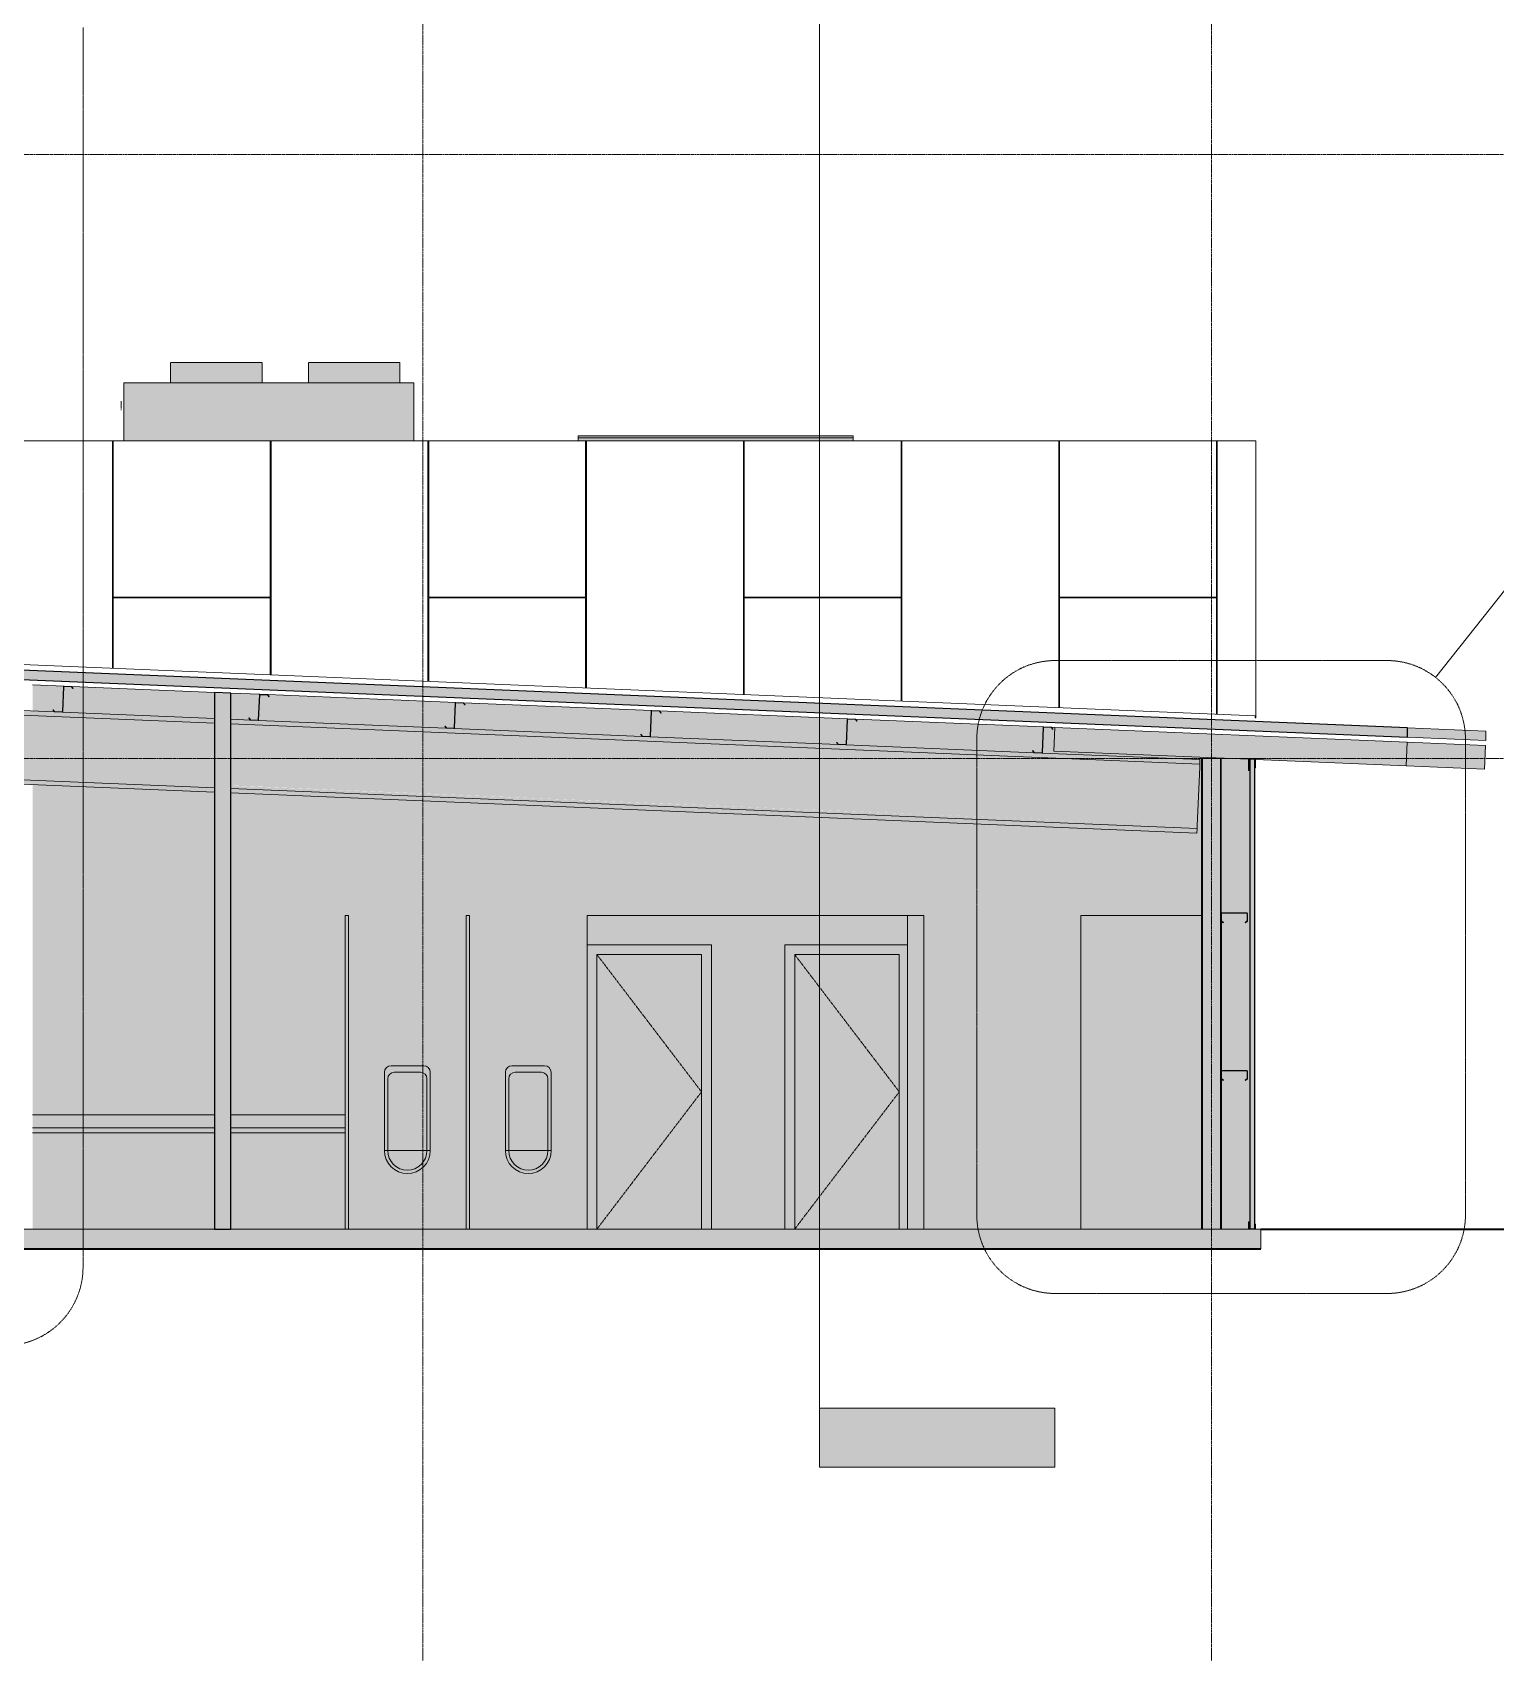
# Model space of a CAD drawing. Header units: inches. Extents: x -54868 to -186, y -265 to 853.
# Drawn here: x -15647.1 to -15199.6, y -132 to 366.2 of the extents above; entities that cross this region are included whole.
import ezdxf

# ---------------------------------------------------------------- set-up
doc = ezdxf.new("R2010")
doc.units = ezdxf.units.IN
doc.header["$MEASUREMENT"] = 0
for name, pattern in [('Dash 1_16_', [0.125, 0.0625, -0.0625]), ('Dash Dot 3_16_', [0.3125, 0.1875, -0.0625, 0, -0.0625]), ('Grid Line 1_2_', [0.875, 0.5, -0.125, 0.125, -0.125]), ('Hidden 1_8_', [0.1875, 0.125, -0.0625])]:
    doc.linetypes.add(name, pattern=pattern)
for name, color, linetype, lineweight in [('A-ANNO-SYMB', 150, 'Continuous', 9), ('A-DOOR', 31, 'Continuous', 9), ('A-DOOR-FRAM', 31, 'Continuous', 9), ('A-FLOR-LEVL', 51, 'Continuous', 9), ('A-GLAZ-CWMG', 51, 'Continuous', 9), ('A-ROOF', 132, 'Continuous', 9), ('A-WALL', 113, 'Continuous', 9), ('A-WALL-PATT', 111, 'Continuous', 9), ('C-BLDG-PADS', 91, 'Continuous', 9), ('C-TOPO', 7, 'Continuous', 9), ('G-ANNO-SYMB', 111, 'Continuous', 9), ('G-IMPT', 8, 'Continuous', 9), ('I-WALL', 2, 'Continuous', 9), ('L-SITE-WALL', 31, 'Continuous', 9), ('M-EQPM', 50, 'Continuous', 9), ('P-SANR-FIXT', 6, 'Continuous', 9), ('Q-CASE', 31, 'Continuous', 9), ('S-BEAM', 12, 'Continuous', 9), ('S-COLS', 52, 'Continuous', 9), ('S-GRID', 1, 'Continuous', 9)]:
    doc.layers.add(name, color=color, linetype=linetype, lineweight=lineweight)
pattern_1 = [(0, (22784.43, 0.25), (-193, 193), [48, -145]), (90, (22784.43, 0.25), (-193, 1e-14), [96.25, -96.75]), (180, (22832.43, 96.5), (-193, 193), [48, -145]), (90, (22832.43, 0.25), (-193, 1e-14), [96.25, -96.75]), (180, (22832.43, 96.75), (-193, 193), [48, -145]), (90, (22832.43, 96.75), (-193, 1e-14), [96.25, -96.75]), (0, (22784.43, 193), (-193, 193), [48, -145]), (90, (22784.43, 96.75), (-193, 1e-14), [96.25, -96.75]), (0, (22832.68, 48.25), (-193, 193), [48, -145]), (90, (22832.68, 0), (-193, 1e-14), [48.25, -144.75]), (90, (22880.68, 0), (-193, 1e-14), [48.25, -144.75]), (0, (22832.68, 144.75), (-193, 193), [48, -145]), (90, (22832.68, 48.5), (-193, 1e-14), [96.25, -96.75]), (180, (22880.68, 48.5), (-193, 193), [48, -145]), (90, (22880.68, 48.5), (-193, 1e-14), [96.25, -96.75]), (90, (22832.68, 145), (-193, 1e-14), [48, -145]), (180, (22880.68, 145), (-193, 193), [48, -145]), (90, (22880.68, 145), (-193, 1e-14), [48, -145]), (0, (22880.93, 0.25), (-193, 193), [48, -145]), (90, (22880.93, 0.25), (-193, 1e-14), [96.25, -96.75]), (180, (22928.93, 96.5), (-193, 193), [48, -145]), (90, (22928.93, 0.25), (-193, 1e-14), [96.25, -96.75]), (180, (22928.93, 96.75), (-193, 193), [48, -145]), (90, (22928.93, 96.75), (-193, 1e-14), [96.25, -96.75]), (180, (22928.93, 193), (-193, 193), [48, -145]), (90, (22880.93, 96.75), (-193, 1e-14), [96.25, -96.75]), (0, (22929.18, 48.25), (-193, 193), [48, -145]), (90, (22929.18, 0), (-193, 1e-14), [48.25, -144.75]), (90, (22977.18, 0), (-193, 1e-14), [48.25, -144.75]), (0, (22929.18, 144.75), (-193, 193), [48, -145]), (90, (22929.18, 48.5), (-193, 1e-14), [96.25, -96.75]), (180, (22977.18, 48.5), (-193, 193), [48, -145]), (90, (22977.18, 48.5), (-193, 1e-14), [96.25, -96.75]), (90, (22929.18, 145), (-193, 1e-14), [48, -145]), (180, (22977.18, 145), (-193, 193), [48, -145]), (90, (22977.18, 145), (-193, 1e-14), [48, -145])]

# ---------------------------------------------------------------- blocks, each defined once
blk = doc.blocks.new('HSS-Hollow Structural Section-Column - HSS6X6X1_4-556719-Section 1')
at = {"layer": 'S-COLS'}
for points in [[(22781.54, 0), (22781.77, 0), (22781.77, 144), (22781.3, 144), (22781.37, 0)], [(22786.84, 0), (22786.84, 144), (22781.77, 144), (22781.77, 0)], [(22787.07, 0), (22787.3, 0), (22787.24, 144), (22786.84, 144), (22786.84, 0)]]:
    blk.add_hatch(color=256, dxfattribs=at).paths.add_polyline_path(points, flags=0)
for p, q in [((22781.3, 144), (22781.3, 0)), ((22781.77, 144), (22781.3, 144)), ((22786.84, 144), (22781.77, 144)), ((22787.3, 144), (22786.84, 144)), ((22787.3, 96.62), (22787.3, 144)), ((22787.3, 48.37), (22787.3, 94.25)), ((22787.3, 0), (22787.3, 46))]:
    blk.add_line(p, q, dxfattribs=at)
at = {"layer": 'S-COLS', "linetype": 'Hidden 1_8_'}
for p, q in [((22781.54, 144), (22781.54, 0)), ((22787.07, 0), (22787.07, 144))]:
    blk.add_line(p, q, dxfattribs=at)
blk = doc.blocks.new('W-Wide Flange - W21X166-782557-Section 1')
at = {"layer": 'S-BEAM'}
h = blk.add_hatch(color=256, dxfattribs=at)
h.paths.add_polyline_path([(22780.75, 142.3), (22780.8, 143.66), (22484.3, 156.01), (22484.3, 154.65), (22762.91, 143.04)], flags=0)
h.paths.add_polyline_path([(22479.3, 154.86), (22479.3, 156.22), (22368.68, 160.83), (22368.68, 159.47), (22453.04, 155.95)], flags=0)
h = blk.add_hatch(color=256, dxfattribs=at)
h.paths.add_polyline_path([(22780.71, 141.41), (22780.75, 142.3), (22484.3, 154.6), (22484.3, 153.76), (22775.19, 141.64)], flags=0)
h.paths.add_polyline_path([(22479.3, 153.97), (22479.3, 154.86), (22368.68, 159.44), (22368.68, 158.58), (22453.04, 155.06)], flags=0)
h = blk.add_hatch(color=256, dxfattribs=at)
h.paths.add_polyline_path([(22779.96, 123.43), (22780.71, 141.41), (22484.3, 153.76), (22484.3, 135.75), (22779.95, 123.43)], flags=0)
h.paths.add_polyline_path([(22479.3, 135.95), (22479.3, 153.97), (22368.68, 158.58), (22368.68, 140.56), (22453.04, 137.05)], flags=0)
h = blk.add_hatch(color=256, dxfattribs=at)
h.paths.add_polyline_path([(22779.92, 122.54), (22779.92, 123.43), (22484.3, 135.68), (22484.3, 134.85), (22762.91, 123.25)], flags=0)
h.paths.add_polyline_path([(22479.3, 135.06), (22479.3, 135.95), (22368.68, 140.56), (22368.68, 139.67), (22453.04, 136.16)], flags=0)
h = blk.add_hatch(color=256, dxfattribs=at)
h.paths.add_polyline_path([(22779.87, 121.18), (22779.92, 122.54), (22484.3, 134.85), (22484.3, 133.49), (22762.91, 121.88)], flags=0)
h.paths.add_polyline_path([(22479.3, 133.7), (22479.3, 135.06), (22368.68, 139.67), (22368.68, 138.31), (22453.04, 134.8)], flags=0)
for p, q in [((22370.35, 160.76), (22368.68, 160.83)), ((22479.3, 154.86), (22368.68, 159.47)), ((22430.3, 158.26), (22372.71, 160.66)), ((22479.3, 156.22), (22432.66, 158.16)), ((22490.24, 155.77), (22484.3, 156.01)), ((22780.75, 142.3), (22484.3, 154.65)), ((22550.19, 153.27), (22492.61, 155.67)), ((22610.14, 150.77), (22552.56, 153.17)), ((22670.09, 148.27), (22612.51, 150.67)), ((22730.04, 145.77), (22672.45, 148.17)), ((22780.8, 143.66), (22732.4, 145.68)), ((22368.68, 139.67), (22479.3, 135.06)), ((22780.71, 141.41), (22779.96, 123.43)), ((22780.75, 142.3), (22780.71, 141.41)), ((22780.8, 143.66), (22780.75, 142.3)), ((22479.3, 133.7), (22368.68, 138.31)), ((22484.3, 134.85), (22779.92, 122.54)), ((22779.87, 121.18), (22484.3, 133.49)), ((22779.92, 122.54), (22779.87, 121.18)), ((22779.96, 123.43), (22779.92, 122.54))]:
    blk.add_line(p, q, dxfattribs=at)
blk = doc.blocks.new('Single-Flush - 32_ x 84_-489638-Section 1')
at = {"layer": 'A-DOOR'}
blk.add_hatch(color=256, dxfattribs=at).paths.add_polyline_path([(22628.3, 0), (22628.3, 84), (22596.3, 84), (22596.3, 0), (22607.97, 0)], flags=0)
at = {"layer": 'A-DOOR-FRAM'}
blk.add_hatch(color=256, dxfattribs=at).paths.add_polyline_path([(22596.3, 0), (22596.3, 84), (22628.3, 84), (22628.3, 0), (22631.3, 0), (22631.3, 87), (22593.3, 87), (22593.3, 0)], flags=0)
at = {"layer": 'A-DOOR', "linetype": 'Dash 1_16_'}
for p in [(22596.3, 84), (22596.3, 0)]:
    blk.add_line(p, (22628.3, 42), dxfattribs=at)
at = {"layer": 'A-DOOR-FRAM'}
for p, q in [((22593.3, 87), (22593.3, 0)), ((22631.3, 87), (22593.3, 87)), ((22631.3, 0), (22631.3, 87)), ((22596.3, 0), (22596.3, 84)), ((22596.3, 84), (22628.3, 84)), ((22628.3, 84), (22628.3, 0))]:
    blk.add_line(p, q, dxfattribs=at)
blk = doc.blocks.new('Single-Flush - 32_ x 84_-V92-Section 1')
at = {"layer": 'A-DOOR'}
blk.add_hatch(color=256, dxfattribs=at).paths.add_polyline_path([(22688.8, 0), (22688.8, 84), (22656.8, 84), (22656.8, 0)], flags=0)
at = {"layer": 'A-DOOR-FRAM'}
blk.add_hatch(color=256, dxfattribs=at).paths.add_polyline_path([(22653.8, 0), (22656.8, 0), (22656.8, 84), (22688.8, 84), (22688.8, 0), (22691.3, 0), (22691.3, 87), (22653.8, 87)], flags=0)
at = {"layer": 'A-DOOR', "linetype": 'Dash 1_16_'}
for p in [(22656.8, 84), (22656.8, 0)]:
    blk.add_line(p, (22688.8, 42), dxfattribs=at)
at = {"layer": 'A-DOOR-FRAM'}
for p, q in [((22653.8, 87), (22653.8, 0)), ((22691.3, 87), (22653.8, 87)), ((22656.8, 0), (22656.8, 84)), ((22656.8, 84), (22688.8, 84)), ((22688.8, 84), (22688.8, 0))]:
    blk.add_line(p, q, dxfattribs=at)
blk = doc.blocks.new('Vanity Counter Top w 2 Round Sink Holes - 72_-781962-Section 1')
at = {"layer": 'Q-CASE'}
h = blk.add_hatch(color=256, dxfattribs=at)
h.paths.add_polyline_path([(22519.3, 31), (22519.3, 35), (22484.3, 35), (22484.3, 31), (22491.77, 31)], flags=0)
h.paths.add_polyline_path([(22423.63, 31), (22479.3, 31), (22479.3, 35), (22423.63, 35)], flags=0)
h = blk.add_hatch(color=256, dxfattribs=at)
h.paths.add_polyline_path([(22519.3, 29.5), (22519.3, 31), (22484.3, 31), (22484.3, 29.5), (22491.77, 29.5)], flags=0)
h.paths.add_polyline_path([(22423.63, 29.5), (22479.3, 29.5), (22479.3, 31), (22423.63, 31)], flags=0)
for p, q in [((22423.63, 35), (22479.3, 35)), ((22484.3, 35), (22519.3, 35)), ((22423.63, 31), (22479.3, 31)), ((22484.3, 31), (22519.3, 31)), ((22519.3, 31), (22519.3, 29.5)), ((22479.3, 29.5), (22423.63, 29.5)), ((22519.3, 29.5), (22484.3, 29.5))]:
    blk.add_line(p, q, dxfattribs=at)
blk = doc.blocks.new('Urinal-Wall-3D - Urinal-Wall-3D-492330-Section 1')
at = {"layer": 'P-SANR-FIXT'}
for points in [[(22531.3, 24), (22532.3, 24), (22532.3, 46), (22532.46, 46.77), (22532.89, 47.41), (22533.54, 47.85), (22534.3, 48), (22542.3, 48), (22543.07, 47.85), (22543.72, 47.41), (22544.15, 46.77), (22544.3, 46), (22544.3, 24), (22545.3, 24), (22545.3, 48), (22545.15, 48.77), (22544.72, 49.41), (22544.07, 49.85), (22543.3, 50), (22533.3, 50), (22532.54, 49.85), (22531.89, 49.41), (22531.46, 48.77), (22531.3, 48), (22531.3, 29.56)], [(22538.3, 24), (22544.3, 24), (22544.3, 46), (22544.15, 46.77), (22543.72, 47.41), (22543.07, 47.85), (22542.3, 48), (22534.3, 48), (22533.5, 47.82), (22532.89, 47.41), (22532.46, 46.77), (22532.3, 46), (22532.3, 24), (22538.02, 24)], [(22538.3, 17), (22540.19, 17.27), (22541.8, 17.94), (22543.35, 19.18), (22544.47, 20.76), (22545.08, 22.31), (22545.3, 24), (22544.3, 24), (22544.06, 22.31), (22543.35, 20.76), (22542.02, 19.33), (22540.8, 18.54), (22539.16, 18.06), (22537.45, 18.06), (22535.74, 18.59), (22534.37, 19.47), (22533.24, 20.78), (22532.51, 22.56), (22532.3, 24), (22531.3, 24), (22531.54, 22.19), (22532.24, 20.5), (22533.35, 19.05), (22534.8, 17.94), (22536.49, 17.24), (22537.88, 17.06)], [(22537.45, 18.06), (22539.16, 18.06), (22540.87, 18.59), (22542.23, 19.47), (22543.35, 20.76), (22544.06, 22.31), (22544.3, 24), (22532.3, 24), (22532.55, 22.31), (22533.35, 20.64), (22534.37, 19.47), (22535.81, 18.54), (22536.49, 18.34)]]:
    blk.add_hatch(color=256, dxfattribs=at).paths.add_polyline_path(points, flags=0)
for p, q in [((22543.3, 50), (22533.3, 50)), ((22531.3, 48), (22531.3, 24)), ((22532.3, 24), (22532.3, 46)), ((22534.3, 48), (22542.3, 48)), ((22544.3, 46), (22544.3, 24)), ((22545.3, 24), (22545.3, 48)), ((22531.3, 24), (22532.3, 24)), ((22532.3, 24), (22538.3, 24)), ((22538.3, 24), (22544.3, 24)), ((22544.3, 24), (22545.3, 24))]:
    blk.add_line(p, q, dxfattribs=at)
for centre, radius, start, end in [((22533.3, 48), 2, 90, 180), ((22543.3, 48), 2, 360, 90), ((22534.3, 46), 2, 90, 180), ((22542.3, 46), 2, 360, 90), ((22538.3, 24), 7, 180, 0), ((22538.3, 24), 6, 180, 0)]:
    blk.add_arc(centre, radius, start, end, dxfattribs=at)
blk = doc.blocks.new('Girt_C - 8_D-757212-Section 1')
at = {"layer": 'S-BEAM'}
h = blk.add_hatch(dxfattribs=at)
h.set_pattern_fill('FP_18', color=256, style=0, pattern_type=2)
h.set_pattern_definition([(45, (22007.282, 102), (-19.007, 19.007), []), (45, (22007.282, 130.8), (-19.007, 19.007), [])])
h.paths.add_polyline_path([(22794.73, 45.52), (22795.3, 46), (22795.3, 48.37), (22795.19, 48.37), (22795.19, 46.05), (22794.66, 45.6)], flags=0)
h.paths.add_polyline_path([(22787.88, 45.52), (22787.95, 45.6), (22787.41, 46.05), (22787.41, 48.37), (22787.3, 48.37), (22787.3, 46)], flags=0)
h.paths.add_polyline_path([(22795.12, 48.45), (22795.12, 48.55), (22787.49, 48.55), (22787.49, 48.45)], flags=0)
at = {"layer": 'S-BEAM', "lineweight": 15}
for p, q in [((22787.3, 48.37), (22787.3, 46)), ((22787.3, 46), (22787.88, 45.52)), ((22787.41, 46.05), (22787.41, 48.37)), ((22787.95, 45.6), (22787.41, 46.05)), ((22795.12, 48.55), (22787.49, 48.55)), ((22787.49, 48.45), (22795.12, 48.45)), ((22787.88, 45.52), (22787.95, 45.6)), ((22795.19, 46.05), (22794.66, 45.6)), ((22794.66, 45.6), (22794.73, 45.52)), ((22794.73, 45.52), (22795.3, 46)), ((22795.19, 48.37), (22795.19, 46.05)), ((22795.3, 46), (22795.3, 48.37))]:
    blk.add_line(p, q, dxfattribs=at)
for centre, radius, start, end in [((22787.49, 48.37), 0.188, 90, 180), ((22787.49, 48.37), 0.0782, 90, 177.8773), ((22795.12, 48.37), 0.188, 0, 90), ((22795.12, 48.37), 0.0782, 3.0424, 90)]:
    blk.add_arc(centre, radius, start, end, dxfattribs=at)
blk = doc.blocks.new('Girt_C - 8_D-773999-Section 1')
at = {"layer": 'S-BEAM', "lineweight": 15}
for p, q in [((22787.3, 96.62), (22787.3, 94.25)), ((22787.41, 94.3), (22787.41, 96.62)), ((22795.12, 96.8), (22787.49, 96.8)), ((22787.49, 96.7), (22795.12, 96.7)), ((22795.19, 96.62), (22795.19, 94.3)), ((22795.3, 94.25), (22795.3, 96.62)), ((22787.3, 94.25), (22787.88, 93.77)), ((22787.95, 93.85), (22787.41, 94.3)), ((22787.88, 93.77), (22787.95, 93.85)), ((22795.19, 94.3), (22794.66, 93.85)), ((22794.66, 93.85), (22794.73, 93.77)), ((22794.73, 93.77), (22795.3, 94.25))]:
    blk.add_line(p, q, dxfattribs=at)
for centre, radius, start, end in [((22787.49, 96.62), 0.188, 90, 180), ((22787.49, 96.62), 0.0782, 90, 177.8773), ((22795.12, 96.62), 0.188, 0, 90), ((22795.12, 96.62), 0.0782, 3.0424, 90)]:
    blk.add_arc(centre, radius, start, end, dxfattribs=at)
blk = doc.blocks.new('Trane - 20-75 Ton Packaged Ind Rooftop DX Cooling Only and Extended Casing TAG_SXHLF20_ 0210035350 - PL_AS_HF001102-e2b63efd-16e1-40f1-8521-6466c1d8891c_dwg_Trane-SXHLF20-700801-Section 1')
at = {"layer": 'G-IMPT'}
for points in [[(22474.8, 259), (22479.86, 259), (22479.86, 265.2), (22465.93, 265.2), (22465.93, 259), (22472.49, 259)], [(22482.43, 259), (22493.8, 259), (22493.8, 265.2), (22479.86, 265.2), (22479.86, 259)], [(22509.51, 259), (22522.04, 259), (22522.04, 265.2), (22508.11, 265.2), (22508.11, 259), (22508.58, 259)], [(22535.5, 259), (22535.98, 259), (22535.98, 265.2), (22522.04, 265.2), (22522.04, 259), (22534.57, 259)], [(22540.23, 241.25), (22540.23, 259), (22451.59, 259), (22451.59, 241.25), (22491.77, 241.25)]]:
    blk.add_hatch(color=256, dxfattribs=at).paths.add_polyline_path(points, flags=0)
for p, q in [((22465.87, 265.2), (22465.87, 259)), ((22479.86, 265.2), (22465.93, 265.2)), ((22493.8, 265.2), (22479.86, 265.2)), ((22493.85, 259), (22493.85, 265.2)), ((22508.05, 265.2), (22508.05, 259)), ((22522.04, 265.2), (22508.11, 265.2)), ((22535.98, 265.2), (22522.04, 265.2)), ((22536.03, 259), (22536.03, 265.2)), ((22451.59, 259), (22540.23, 259)), ((22451.59, 241.25), (22451.59, 259)), ((22540.23, 259), (22540.23, 241.25))]:
    blk.add_line(p, q, dxfattribs=at)
blk = doc.blocks.new('Trane - 20-75 Ton Packaged Ind Rooftop DX Cooling Only and Extended Casing TAG_SXHLF20_ 0210035350 - PL_AS_HF001102-e2b63efd-16e1-40f1-8521-6466c1d8891c_dwg_TRANEBIMLOGO-700802-Section 1')
at = {"layer": 'G-IMPT'}
for p, q in [((22450.7, 253.39), (22450.7, 251.49)), ((22450.7, 253.04), (22450.7, 253.29)), ((22450.7, 252.07), (22450.7, 253.28)), ((22450.7, 253.28), (22450.7, 251.24)), ((22450.7, 253.28), (22450.7, 252.62)), ((22450.7, 252.62), (22450.7, 253.28)), ((22450.7, 251.24), (22450.7, 253.28)), ((22450.7, 253.28), (22450.7, 252.32)), ((22450.7, 252.32), (22450.7, 253.28)), ((22450.7, 252.71), (22450.7, 253.28)), ((22450.7, 253.28), (22450.7, 251.24)), ((22450.7, 252.68), (22450.7, 252.93)), ((22450.7, 252.52), (22450.7, 252.76)), ((22450.7, 252.52), (22450.7, 252.76)), ((22450.7, 252.54), (22450.7, 252.71)), ((22450.7, 252.62), (22450.7, 251.24)), ((22450.7, 251.24), (22450.7, 252.62)), ((22450.7, 252.32), (22450.7, 252.57)), ((22450.7, 251.99), (22450.7, 252.54)), ((22450.7, 251.96), (22450.7, 252.21)), ((22450.7, 251.24), (22450.7, 252.14)), ((22450.7, 252.14), (22450.7, 251.24)), ((22450.7, 251.82), (22450.7, 251.99)), ((22450.7, 251.6), (22450.7, 251.85)), ((22450.7, 251.24), (22450.7, 251.82)), ((22450.7, 251.24), (22450.7, 251.6)), ((22450.7, 251.6), (22450.7, 251.24))]:
    blk.add_line(p, q, dxfattribs=at)
at = {"layer": 'G-IMPT', "flags": 128}
for points in [[(22450.7, 253.29), (22450.7, 253.34), (22450.7, 253.39)], [(22450.7, 253.28), (22450.7, 251.49), (22450.7, 253.28)], [(22450.7, 253.28), (22450.7, 251.46), (22450.7, 252.07)], [(22450.7, 252.93), (22450.7, 252.98), (22450.7, 253.04)], [(22450.7, 252.57), (22450.7, 252.62), (22450.7, 252.68)], [(22450.7, 252.06), (22450.7, 252.65), (22450.7, 252.06)], [(22450.7, 252.21), (22450.7, 252.26), (22450.7, 252.32)], [(22450.7, 251.85), (22450.7, 251.9), (22450.7, 251.96)], [(22450.7, 251.24), (22450.7, 251.88), (22450.7, 251.24)], [(22450.7, 251.49), (22450.7, 251.54), (22450.7, 251.6)]]:
    blk.add_lwpolyline(points, dxfattribs=at)
for points in [[(22450.7, 252.74), (22450.7, 252.8), (22450.7, 252.87)], [(22450.7, 252.38), (22450.7, 252.44), (22450.7, 252.51)], [(22450.7, 252.02), (22450.7, 252.08), (22450.7, 252.15)], [(22450.7, 251.66), (22450.7, 251.72), (22450.7, 251.79)], [(22450.7, 251.31), (22450.7, 251.36), (22450.7, 251.42)], [(22450.7, 250.95), (22450.7, 251), (22450.7, 251.06)], [(22450.7, 250.6), (22450.7, 250.64), (22450.7, 250.69)]]:
    blk.add_lwpolyline(points, close=True, dxfattribs=at)
blk = doc.blocks.new('Trane - 20-75 Ton Packaged Ind Rooftop DX Cooling Only and Extended Casing TAG_SXHLF20_ 0210035350 - PL_AS_HF001102-e2b63efd-16e1-40f1-8521-6466c1d8891c_dwg-700800-Section 1')
for name in ['Trane - 20-75 Ton Packaged Ind Rooftop DX Cooling Only and Extended Casing TAG_SXHLF20_ 0210035350 - PL_AS_HF001102-e2b63efd-16e1-40f1-8521-6466c1d8891c_dwg_Trane-SXHLF20-700801-Section 1', 'Trane - 20-75 Ton Packaged Ind Rooftop DX Cooling Only and Extended Casing TAG_SXHLF20_ 0210035350 - PL_AS_HF001102-e2b63efd-16e1-40f1-8521-6466c1d8891c_dwg_TRANEBIMLOGO-700802-Section 1']:
    blk.add_blockref(name, (0, 0))
blk = doc.blocks.new('Trane - 20-75 Ton Packaged Ind Rooftop DX Cooling Only and Extended Casing TAG_SXHLF20_ 0210035350 - SXHLF20-700809-Section 1')
blk.add_blockref('Trane - 20-75 Ton Packaged Ind Rooftop DX Cooling Only and Extended Casing TAG_SXHLF20_ 0210035350 - PL_AS_HF001102-e2b63efd-16e1-40f1-8521-6466c1d8891c_dwg-700800-Section 1', (0, 0))
blk = doc.blocks.new('Trane - Packaged Voyager Rooftop System 12_5-25 Ton Gas-Electric Packaged Unit TAG_YHD300_ 1008114931 - PL_AY4V000072-0a482d62-fa2d-4e4c-a01b-d2dd38fd3219_dwg_Trane-YHD300-691629-Section 1')
at = {"layer": 'G-IMPT'}
for points in [[(22674.74, 242.12), (22674.74, 242.75), (22590.55, 242.75), (22590.55, 242.12), (22666.07, 242.12)], [(22666.07, 241.25), (22674.74, 241.25), (22674.74, 242.12), (22590.55, 242.12), (22590.55, 241.25), (22646.71, 241.25)]]:
    blk.add_hatch(color=256, dxfattribs=at).paths.add_polyline_path(points, flags=0)
for p, q in [((22674.74, 242.75), (22590.55, 242.75)), ((22590.55, 242.75), (22590.55, 242.12)), ((22590.55, 241.25), (22590.55, 242.12)), ((22674.74, 242.12), (22590.55, 242.12)), ((22674.74, 242.75), (22674.74, 242.12)), ((22674.74, 241.25), (22674.74, 242.12))]:
    blk.add_line(p, q, dxfattribs=at)
blk = doc.blocks.new('Trane - Packaged Voyager Rooftop System 12_5-25 Ton Gas-Electric Packaged Unit TAG_YHD300_ 1008114931 - PL_AY4V000072-0a482d62-fa2d-4e4c-a01b-d2dd38fd3219_dwg-691626-Section 1')
blk.add_blockref('Trane - Packaged Voyager Rooftop System 12_5-25 Ton Gas-Electric Packaged Unit TAG_YHD300_ 1008114931 - PL_AY4V000072-0a482d62-fa2d-4e4c-a01b-d2dd38fd3219_dwg_Trane-YHD300-691629-Section 1', (0, 0))
blk = doc.blocks.new('Trane - Packaged Voyager Rooftop System 12_5-25 Ton Gas-Electric Packaged Unit TAG_YHD300_ 1008114931 - YHD300-691637-Section 1')
blk.add_blockref('Trane - Packaged Voyager Rooftop System 12_5-25 Ton Gas-Electric Packaged Unit TAG_YHD300_ 1008114931 - PL_AY4V000072-0a482d62-fa2d-4e4c-a01b-d2dd38fd3219_dwg-691626-Section 1', (0, 0))
blk = doc.blocks.new('Rectangular Mullion - Profile_Polycarbonate_Upper and left-783712-Section 1')
at = {"layer": 'A-GLAZ-CWMG'}
blk.add_hatch(color=256, dxfattribs=at).paths.add_polyline_path([(22795.66, 140.38), (22795.72, 140.44), (22795.72, 143.94), (22797.73, 143.94), (22797.79, 144), (22795.66, 144)], flags=0)
at = {"layer": 'A-GLAZ-CWMG', "lineweight": 13}
for p, q in [((22795.66, 144), (22795.66, 140.38)), ((22797.79, 144), (22795.66, 144)), ((22795.66, 140.38), (22796.02, 140.38)), ((22795.72, 140.44), (22795.72, 143.94)), ((22795.72, 143.94), (22797.73, 143.94)), ((22795.95, 140.44), (22795.72, 140.44)), ((22796.02, 140.63), (22795.95, 140.63)), ((22795.95, 140.63), (22795.95, 140.44)), ((22796.02, 140.38), (22796.02, 140.63)), ((22797.73, 141.23), (22797.66, 141.23)), ((22797.66, 141.23), (22797.66, 141.17)), ((22797.66, 141.17), (22797.79, 141.17)), ((22797.73, 143.94), (22797.73, 141.23)), ((22797.79, 141.17), (22797.79, 144))]:
    blk.add_line(p, q, dxfattribs=at)
blk = doc.blocks.new('Rectangular Mullion - Profile_Polycarbonate_Lower-783713-Section 1')
at = {"layer": 'A-GLAZ-CWMG'}
blk.add_hatch(color=256, dxfattribs=at).paths.add_polyline_path([(22795.66, 0), (22797.79, 0), (22797.73, 0.06), (22795.72, 0.06), (22795.66, 2.24)], flags=0)
at = {"layer": 'A-GLAZ-CWMG', "lineweight": 13}
for p, q in [((22795.66, 2.24), (22795.66, 0)), ((22796.02, 2.24), (22795.66, 2.24)), ((22795.66, 0), (22797.79, 0)), ((22795.72, 0.06), (22795.72, 2.18)), ((22795.72, 2.18), (22795.95, 2.18)), ((22797.73, 0.06), (22795.72, 0.06)), ((22795.95, 2.18), (22795.95, 1.99)), ((22795.95, 1.99), (22796.02, 1.99)), ((22796.02, 1.99), (22796.02, 2.24)), ((22797.79, 1.46), (22797.66, 1.46)), ((22797.66, 1.46), (22797.66, 1.39)), ((22797.66, 1.39), (22797.73, 1.39)), ((22797.73, 1.39), (22797.73, 0.06)), ((22797.79, 0), (22797.79, 1.46))]:
    blk.add_line(p, q, dxfattribs=at)
blk = doc.blocks.new('Dimension Lumber - 2x8-835966-Section 1')
at = {"layer": 'S-BEAM'}
h = blk.add_hatch(color=256, dxfattribs=at)
h.paths.add_polyline_path([(22843.93, 141.78), (22844.23, 149.02), (22736.35, 153.52), (22736.04, 146.27), (22795.66, 143.79), (22795.72, 144), (22797.79, 143.94), (22797.79, 143.7), (22801.64, 143.54)], flags=0)
h.paths.add_polyline_path([(22797.73, 143.7), (22797.73, 143.94), (22797.59, 143.94), (22797.59, 143.71)], flags=0)
h.paths.add_polyline_path([(22796.02, 143.78), (22796.02, 143.94), (22795.72, 143.94), (22795.72, 143.79)], flags=0)
blk.add_hatch(color=256, dxfattribs=at).paths.add_polyline_path([(22797.59, 143.71), (22797.59, 143.94), (22796.02, 143.94), (22796.02, 143.78), (22797.5, 143.71)], flags=0)
for p, q in [((22736.04, 146.27), (22736.35, 153.52)), ((22736.35, 153.52), (22844.23, 149.02)), ((22795.67, 143.79), (22736.04, 146.27)), ((22844.23, 149.02), (22843.93, 141.78)), ((22796.02, 143.78), (22795.72, 143.79)), ((22797.59, 143.71), (22796.02, 143.78)), ((22797.73, 143.7), (22797.59, 143.71)), ((22843.93, 141.78), (22797.79, 143.7))]:
    blk.add_line(p, q, dxfattribs=at)
blk = doc.blocks.new('Dimension Lumber - 2x8-835893-Section 1')
at = {"layer": 'S-BEAM'}
blk.add_hatch(color=256, dxfattribs=at).paths.add_polyline_path([(22867.87, 140.78), (22868.17, 148.03), (22844.23, 149.02), (22843.93, 141.78), (22844.3, 141.76)], flags=0)
for p, q in [((22844.23, 149.02), (22868.17, 148.03)), ((22868.17, 148.03), (22867.87, 140.78)), ((22867.87, 140.78), (22843.93, 141.78))]:
    blk.add_line(p, q, dxfattribs=at)
blk = doc.blocks.new('Girt_Z - 8_D-834910-Section 1')
at = {"layer": 'S-BEAM'}
h = blk.add_hatch(color=256, dxfattribs=at)
h.paths.add_polyline_path([(22732.4, 145.68), (22732.41, 145.78), (22730.09, 145.88), (22729.67, 146.43), (22729.58, 146.37), (22730.04, 145.77)], flags=0)
h.paths.add_polyline_path([(22732.6, 145.86), (22732.91, 153.47), (22732.8, 153.48), (22732.49, 145.86)], flags=0)
h.paths.add_polyline_path([(22735.74, 152.9), (22735.82, 152.96), (22735.37, 153.56), (22733, 153.66), (22732.99, 153.55), (22735.31, 153.45)], flags=0)
at = {"layer": 'S-BEAM', "lineweight": 15}
for p, q in [((22732.8, 153.48), (22732.49, 145.86)), ((22732.6, 145.86), (22732.91, 153.47)), ((22732.99, 153.55), (22735.31, 153.45)), ((22735.37, 153.56), (22733, 153.66)), ((22735.31, 153.45), (22735.74, 152.9)), ((22735.82, 152.96), (22735.37, 153.56)), ((22735.74, 152.9), (22735.82, 152.96)), ((22729.67, 146.43), (22729.58, 146.37)), ((22729.58, 146.37), (22730.04, 145.77)), ((22730.09, 145.88), (22729.67, 146.43)), ((22730.04, 145.77), (22732.4, 145.68)), ((22732.41, 145.78), (22730.09, 145.88))]:
    blk.add_line(p, q, dxfattribs=at)
for centre, radius, start, end in [((22732.99, 153.47), 0.187, 87.6141, 177.6141), ((22732.99, 153.47), 0.0782, 89.7368, 177.6141), ((22732.41, 145.86), 0.188, 267.6141, 357.6141), ((22732.41, 145.86), 0.0782, 270.6564, 357.6141)]:
    blk.add_arc(centre, radius, start, end, dxfattribs=at)
blk = doc.blocks.new('Girt_Z - 8_D-834023-Section 1')
at = {"layer": 'S-BEAM'}
h = blk.add_hatch(color=256, dxfattribs=at)
h.paths.add_polyline_path([(22672.45, 148.17), (22672.46, 148.28), (22670.14, 148.38), (22669.72, 148.93), (22669.63, 148.87), (22670.09, 148.27)], flags=0)
h.paths.add_polyline_path([(22672.65, 148.35), (22672.97, 155.97), (22672.86, 155.98), (22672.54, 148.36)], flags=0)
h.paths.add_polyline_path([(22675.79, 155.4), (22675.87, 155.46), (22675.42, 156.06), (22673.05, 156.16), (22673.04, 156.05), (22675.36, 155.95)], flags=0)
at = {"layer": 'S-BEAM', "lineweight": 15}
for p, q in [((22672.86, 155.98), (22672.54, 148.36)), ((22672.65, 148.35), (22672.97, 155.97)), ((22673.04, 156.05), (22675.36, 155.95)), ((22675.42, 156.06), (22673.05, 156.16)), ((22675.36, 155.95), (22675.79, 155.4)), ((22675.87, 155.46), (22675.42, 156.06)), ((22675.79, 155.4), (22675.87, 155.46)), ((22669.72, 148.93), (22669.63, 148.87)), ((22669.63, 148.87), (22670.09, 148.27)), ((22670.14, 148.38), (22669.72, 148.93)), ((22670.09, 148.27), (22672.45, 148.17)), ((22672.46, 148.28), (22670.14, 148.38))]:
    blk.add_line(p, q, dxfattribs=at)
for centre, radius, start, end in [((22673.04, 155.97), 0.187, 87.6141, 177.6141), ((22673.04, 155.97), 0.0782, 89.7368, 177.6141), ((22672.46, 148.36), 0.188, 267.6141, 357.6141), ((22672.46, 148.36), 0.0782, 270.6564, 357.6141)]:
    blk.add_arc(centre, radius, start, end, dxfattribs=at)
blk = doc.blocks.new('Section - 3_32_ x 3_8_-18514-Section 1')
at = {"layer": 'G-ANNO-SYMB'}
blk.add_hatch(color=256, dxfattribs=at).paths.add_polyline_path([(22382.53, -54.82), (22310.53, -54.82), (22310.53, -72.82), (22382.53, -72.82)], flags=0)
for p, q in [((22310.53, -72.82), (22310.53, -54.82)), ((22310.53, -54.82), (22382.53, -54.82)), ((22382.53, -54.82), (22382.53, -72.82)), ((22382.53, -72.82), (22310.53, -72.82))]:
    blk.add_line(p, q, dxfattribs=at)

msp = doc.modelspace()

# ---------------------------------------------------------------- hatches: boundary and pattern name
at = {"layer": 'A-ROOF'}
for points in [[(-15226.45888, 150.51988), (-15226.45888, 153.39737), (-15702.08388, 173.21508), (-15702.08388, 170.33759), (-15269.12126, 152.29748)], [(-15202.45888, 149.51988), (-15202.45888, 152.39737), (-15226.45888, 153.39737), (-15226.45888, 150.51988)]]:
    msp.add_hatch(color=256, dxfattribs=at).paths.add_polyline_path(points, flags=0)
at = {"layer": 'A-WALL', "transparency": 33554649}
msp.add_hatch(color=256, dxfattribs=at).paths.add_polyline_path([(-15273.17148, 0.0625), (-15273.17148, 143.9375), (-15274.74628, 143.9375), (-15274.74628, 0.0625)], flags=0)
at = {"layer": 'A-WALL-PATT'}
h = msp.add_hatch(dxfattribs=at)
h.set_pattern_fill('FP_22', color=256, style=0, pattern_type=2)
h.set_pattern_definition(pattern_1)
h.paths.add_polyline_path([(-15273.08388, 157.09008), (-15273.08388, 241.25), (-15700.52088, 241.25), (-15700.52088, 192.0625), (-15700.3859, 192.0625), (-15700.3859, 192), (-15702.08388, 192), (-15702.08388, 174.96508), (-15274.74628, 157.15935)], flags=0)
h = msp.add_hatch(dxfattribs=at)
h.set_pattern_fill('FP_22', color=256, style=0, pattern_type=2)
h.set_pattern_definition(pattern_1)
h.paths.add_polyline_path([(-15272.83388, 156.50333), (-15272.83388, 241.25), (-15273.08388, 241.25), (-15273.08388, 156.50333)], flags=0)
at = {"layer": 'C-BLDG-PADS'}
h = msp.add_hatch(dxfattribs=at)
h.set_pattern_fill('FP_19', color=256, style=0, pattern_type=2)
h.set_pattern_definition([(50, (22007.28, 102), (55.0854, -4.81984), [5.76, -63.36]), (355, (22007.28, 102), (-10.65569, 57.76853), [4.608, -50.688]), (100.451, (22011.873, 101.6), (44.42947, 52.94866), [4.895, -53.848]), (46.184, (22007.28, 117.36), (81.96444, -12.71212), [8.64, -95.04]), (96.636, (22014.11, 116.3), (71.7815, 74.81238), [7.343, -80.772]), (351.184, (22007.28, 117.36), (71.78195, 74.81243), [6.912, -76.032]), (21, (22014.96, 113.52), (45.84207, -30.92146), [5.76, -63.36]), (326, (22014.96, 113.52), (18.687064, 55.69148), [4.608, -50.688]), (71.451, (22018.783, 110.943), (64.52891, 24.77011), [4.895, -53.848]), (37.5, (22007.282, 102), (0.933895, 25.566816), [2.534, -47.539, 2.534, -48.922, -50.88]), (37.5, (22007.282, 102), (0.933895, 25.566816), [-101.53, 2.534, -48.346]), (7.5, (22007.282, 102), (20.20404, 30.291303), [2.534, -26.803, 2.534, -46.387, -19.392]), (7.5, (22007.282, 102), (20.20404, 30.291303), [-78.259, 2.534, -16.858]), (327.5, (21990.156, 102), (40.997785, -1.732403), [2.534, -16.666, 2.534, -57.37, -79.488]), (327.5, (21990.156, 102), (40.997785, -1.732403), [-79.104, 2.534, -76.954]), (317.5, (21982.476, 102), (44.788883, 7.68784), [2.534, -22.426, 2.534, -37.248, -56.448]), (317.5, (21982.476, 102), (44.788883, 7.68784), [-64.742, 2.534, -53.914])])
h.paths.add_polyline_path([(-15346.58876, -6), (-15271.33388, -6), (-15271.33388, 0), (-16947.14688, 0), (-16947.14688, -6), (-15424.05626, -6)], flags=0)
at = {"layer": 'I-WALL'}
h = msp.add_hatch(color=256, dxfattribs=at)
h.paths.add_polyline_path([(-15647.13075, 0), (-15591.45888, 0), (-15591.45888, 29.5), (-15647.13075, 29.5), (-15647.13075, 20.18088)], flags=0)
h.paths.add_polyline_path([(-15586.45888, 0), (-15551.45888, 0), (-15551.45888, 29.5), (-15586.45888, 29.5), (-15586.45888, 20.18088)], flags=0)
h.paths.add_polyline_path([(-15550.45888, 0), (-15514.45888, 0), (-15514.45888, 96), (-15513.45888, 96), (-15513.45888, 0), (-15477.45888, 0), (-15477.45888, 96), (-15374.45888, 96), (-15374.45888, 0), (-15326.45888, 0), (-15326.45888, 96), (-15289.45888, 96), (-15289.39644, 144), (-15283.45888, 144), (-15283.45888, 96.61719), (-15283.3495, 96.61719), (-15283.2714, 94.23547), (-15282.81404, 93.8517), (-15282.88434, 93.76791), (-15283.3495, 94.15822), (-15283.2714, 45.98547), (-15282.81404, 45.6017), (-15282.88434, 45.51791), (-15283.3495, 45.90822), (-15283.3495, 0), (-15275.1, 0.0625), (-15275.0375, 0.0625), (-15274.74628, 0.0625), (-15274.74628, 143.77556), (-15275.0375, 143.7877), (-15275.1, 143.7903), (-15334.71719, 146.27435), (-15334.41537, 153.51807), (-15335.39661, 153.55895), (-15334.93885, 152.96485), (-15335.07693, 152.96485), (-15335.45212, 153.45179), (-15337.76916, 153.54834), (-15337.8476, 153.66108), (-15395.34459, 156.05678), (-15394.88684, 155.46268), (-15395.02491, 155.46268), (-15395.4001, 155.94963), (-15397.71714, 156.04617), (-15397.79559, 156.15891), (-15455.29257, 158.55462), (-15454.83482, 157.96051), (-15454.97289, 157.96051), (-15455.34809, 158.44746), (-15457.66513, 158.544), (-15457.74357, 158.65674), (-15515.24056, 161.05245), (-15514.7828, 160.45834), (-15514.92088, 160.45834), (-15515.29607, 160.94529), (-15517.61311, 161.04184), (-15517.61311, 161.15131), (-15575.18854, 163.55028), (-15574.73079, 162.95618), (-15574.86886, 162.95618), (-15575.24405, 163.44313), (-15577.5611, 163.53967), (-15577.63954, 163.65241), (-15586.45888, 164.01988), (-15586.45888, 156.01294), (-15580.51725, 155.76537), (-15580.97501, 156.35948), (-15580.83693, 156.35948), (-15580.46174, 155.87253), (-15578.14347, 155.77593), (-15578.06626, 155.66325), (-15520.56927, 153.26754), (-15521.02702, 153.86164), (-15520.88895, 153.86164), (-15520.51376, 153.37469), (-15518.19549, 153.2781), (-15518.11827, 153.16541), (-15460.62128, 150.76971), (-15461.07904, 151.36381), (-15460.94096, 151.36381), (-15460.56577, 150.87686), (-15458.2475, 150.78027), (-15458.17029, 150.66758), (-15400.6733, 148.27187), (-15401.13105, 148.86598), (-15400.99298, 148.86598), (-15400.61779, 148.37903), (-15398.29952, 148.28243), (-15398.2223, 148.16975), (-15340.72532, 145.77404), (-15341.18307, 146.36814), (-15341.04499, 146.36814), (-15340.6698, 145.8812), (-15338.35153, 145.7846), (-15338.27432, 145.67192), (-15289.95844, 143.65875), (-15290.89513, 121.17826), (-15586.45888, 133.49342), (-15586.45888, 35), (-15551.45888, 35), (-15551.45888, 96), (-15550.45888, 96), (-15550.45888, 20.18088)], flags=0)
h.paths.add_polyline_path([(-15495.45888, 17), (-15497.27061, 17.23852), (-15498.95888, 17.93782), (-15500.5064, 19.17767), (-15501.52376, 20.50653), (-15502.23633, 22.3096), (-15502.45888, 24.5397), (-15502.45888, 48), (-15502.30663, 48.76537), (-15501.87309, 49.41421), (-15501.22424, 49.84776), (-15500.22424, 50), (-15490.45888, 50), (-15489.6319, 49.8066), (-15489.04466, 49.41421), (-15488.61112, 48.76537), (-15488.45888, 48), (-15488.45888, 24), (-15488.69739, 22.18827), (-15489.45888, 20.41897), (-15490.50913, 19.05025), (-15491.95888, 17.93782), (-15493.64714, 17.23852), (-15494.8583, 17.07907)], flags=0)
h.paths.add_polyline_path([(-15532.45888, 17), (-15534.27061, 17.23852), (-15535.95888, 17.93782), (-15537.5064, 19.17767), (-15538.62716, 20.75616), (-15539.23633, 22.3096), (-15539.45888, 24), (-15539.45888, 48), (-15539.30663, 48.76537), (-15538.87309, 49.41421), (-15538.22424, 49.84776), (-15537.22424, 50), (-15527.45888, 50), (-15526.69351, 49.84776), (-15526.04466, 49.41421), (-15525.61112, 48.76537), (-15525.45888, 47.816), (-15525.45888, 24), (-15525.69739, 22.18827), (-15526.45888, 20.41897), (-15527.50913, 19.05025), (-15528.95888, 17.93782), (-15530.64714, 17.23852), (-15531.60499, 17.11242)], flags=0)
h.paths.add_polyline_path([(-15647.13075, 35), (-15591.45888, 35), (-15591.45888, 133.70175), (-15647.13075, 136.02141), (-15647.13075, 95.20088)], flags=0)
h.paths.add_polyline_path([(-15276.03341, 45.51791), (-15276.10371, 45.6017), (-15275.56825, 46.051), (-15275.56825, 48.37128), (-15275.45888, 48.36719), (-15275.45888, 46), (-15275.64638, 45.84267)], flags=0)
h.paths.add_polyline_path([(-15276.03341, 48.44531), (-15283.2714, 48.44531), (-15283.2714, 48.55469), (-15275.64638, 48.55469), (-15275.64632, 48.44531)], flags=0)
h.paths.add_polyline_path([(-15276.03341, 93.76791), (-15276.10371, 93.8517), (-15275.56825, 94.301), (-15275.56825, 96.62128), (-15275.45888, 96.61719), (-15275.45888, 94.25), (-15275.64638, 94.09267)], flags=0)
h.paths.add_polyline_path([(-15275.64632, 96.69531), (-15283.2714, 96.69531), (-15283.27138, 96.80469), (-15275.64638, 96.80469)], flags=0)
h.paths.add_polyline_path([(-15338.16504, 145.85502), (-15338.27432, 145.85952), (-15337.95688, 153.47797), (-15337.8476, 153.47344), (-15337.97067, 150.51988)], flags=0)
h.paths.add_polyline_path([(-15398.11302, 148.35286), (-15398.2223, 148.35735), (-15397.90487, 155.9758), (-15397.79559, 155.97127), (-15398.02273, 150.51988)], flags=0)
h.paths.add_polyline_path([(-15458.06101, 150.85069), (-15458.17029, 150.85519), (-15457.85285, 158.47363), (-15457.74357, 158.46911), (-15457.85285, 155.84636)], flags=0)
h.paths.add_polyline_path([(-15518.00899, 153.34852), (-15518.11827, 153.35302), (-15517.80084, 160.97147), (-15517.69156, 160.96694), (-15517.80084, 158.34419)], flags=0)
h.paths.add_polyline_path([(-15577.95697, 155.84636), (-15578.06626, 155.85085), (-15577.74882, 163.4693), (-15577.63954, 163.46477), (-15577.83048, 158.88213)], flags=0)
h.paths.add_polyline_path([(-15591.45888, 156.22127), (-15591.45888, 164.22821), (-15635.13653, 166.04812), (-15634.67877, 165.45401), (-15634.81685, 165.45401), (-15635.19204, 165.94096), (-15637.50908, 166.0375), (-15637.58752, 166.15024), (-15647.13075, 166.54787), (-15647.13075, 158.54093), (-15640.46524, 158.2632), (-15640.89078, 158.88213), (-15640.78492, 158.85731), (-15640.40973, 158.37036), (-15638.09146, 158.27377), (-15638.01424, 158.16108), (-15617.72501, 157.31569)], flags=0)
h.paths.add_polyline_path([(-15637.90496, 158.34419), (-15638.01424, 158.34868), (-15637.69681, 165.96713), (-15637.58752, 165.9626), (-15637.88254, 158.88213)], flags=0)
for points in [[(-15586.45888, 0), (-15586.45888, 164.01988), (-15591.45888, 164.22821), (-15591.45888, 0)], [(-15550.45888, 0), (-15550.45888, 96), (-15551.45888, 96), (-15551.45888, 0)], [(-15513.45888, 0), (-15513.45888, 96), (-15514.45888, 96), (-15514.45888, 0)], [(-15476.45888, 87), (-15476.45888, 96), (-15477.45888, 96), (-15477.45888, 87)], [(-15416.95888, 0), (-15416.95888, 87), (-15379.45888, 87), (-15379.45888, 96), (-15476.45888, 96), (-15476.45888, 87), (-15439.45888, 87), (-15439.45888, 0), (-15424.05626, 0)], [(-15379.45888, 0), (-15374.45888, 0), (-15374.45888, 96), (-15379.45888, 96), (-15379.45888, 95.20088)]]:
    msp.add_hatch(color=256, dxfattribs=at).paths.add_polyline_path(points, flags=0)
h = msp.add_hatch(color=256, dxfattribs=at)
h.paths.add_polyline_path([(-15289.45888, 0), (-15289.45888, 96), (-15326.45888, 96), (-15326.45888, 0)], flags=0)
h.paths.add_polyline_path([(-15283.45888, 0), (-15283.3495, 0), (-15283.3495, 45.90822), (-15283.45888, 46), (-15283.45888, 20.18088)], flags=0)
h.paths.add_polyline_path([(-15283.45888, 48.36719), (-15283.3495, 48.37006), (-15283.3495, 94.15822), (-15283.45888, 94.25), (-15283.45888, 48.37006)], flags=0)

# ---------------------------------------------------------------- linework, layer by layer
at = {"layer": 'A-ANNO-SYMB', "linetype": 'Dash Dot 3_16_'}
for p, q in [((-15631.68735, -11.64852), (-15631.68735, 367.75534)), ((-15232.74366, 173.98226), (-15334.24853, 173.98226)), ((-15358.24853, 149.98226), (-15358.24853, 4.29636)), ((-15208.74366, 4.29636), (-15208.74366, 149.98226)), ((-15334.24853, -19.70364), (-15232.74366, -19.70364))]:
    msp.add_line(p, q, dxfattribs=at)
at = {"layer": 'A-ANNO-SYMB'}
msp.add_line((-15217.8584, 168.80854), (-15178.45028, 218.65034), dxfattribs=at)
at = {"layer": 'A-ANNO-SYMB', "linetype": 'Dash Dot 3_16_'}
for centre, start, end in [((-15334.24853, 149.98226), 90, 180), ((-15232.74366, 149.98226), 0, 90), ((-15334.24853, 4.29636), 180, 270), ((-15232.74366, 4.29636), 270, 0), ((-15655.68735, -11.64852), 270, 360)]:
    msp.add_arc(centre, 24, start, end, dxfattribs=at)
at = {"layer": 'A-FLOR-LEVL', "linetype": 'Grid Line 1_2_'}
for p, q in [((-17709.16086, 328.82637), (-14843.39058, 328.82637)), ((-17709.16086, 144), (-14843.39058, 144)), ((-17709.16086, 0), (-14843.39058, 0))]:
    msp.add_line(p, q, dxfattribs=at)
at = {"layer": 'A-ROOF', "lineweight": 25}
for p, q in [((-15226.45888, 153.39737), (-15702.08388, 173.21508)), ((-15702.08388, 170.33759), (-15226.45888, 150.51988)), ((-15226.45888, 150.51988), (-15226.45888, 153.39737))]:
    msp.add_line(p, q, dxfattribs=at)
at = {"layer": 'A-ROOF'}
for p, q in [((-15226.45888, 153.39737), (-15202.45888, 152.39737)), ((-15202.45888, 149.51988), (-15226.45888, 150.51988)), ((-15202.45888, 149.51988), (-15202.45888, 152.39737))]:
    msp.add_line(p, q, dxfattribs=at)
at = {"layer": 'A-WALL', "lineweight": 25}
for p, q in [((-15274.74628, 143.9375), (-15274.74628, 0.0625)), ((-15273.17148, 143.9375), (-15274.74628, 143.9375)), ((-15273.17148, 0.0625), (-15273.17148, 143.9375)), ((-15274.74628, 0.0625), (-15273.17148, 0.0625))]:
    msp.add_line(p, q, dxfattribs=at)
at = {"layer": 'C-BLDG-PADS'}
for p, q in [((-15271.33388, 0), (-16936.33388, 0)), ((-15271.33388, -6), (-15271.33388, 0)), ((-16947.14688, -6), (-15271.33388, -6))]:
    msp.add_line(p, q, dxfattribs=at)
at = {"layer": 'C-TOPO', "lineweight": 35}
for p, q in [((-15271.33388, 0), (-15036.71876, 0)), ((-15662.65048, -6.00628), (-15271.33388, -6.00628))]:
    msp.add_line(p, q, dxfattribs=at)
at = {"layer": 'C-TOPO'}
for p, q in [((-15036.71876, 0), (-15271.33388, 0)), ((-15271.33444, -6.00628), (-15662.65133, -6.00628))]:
    msp.add_line(p, q, dxfattribs=at)
at = {"layer": 'G-ANNO-SYMB'}
msp.add_line((-15406.32033, 545.15708), (-15406.32033, -54.81697), dxfattribs=at)
at = {"layer": 'I-WALL'}
for p, q in [((-15637.50166, 166.14666), (-15647.13075, 166.54787)), ((-15591.45888, 164.22821), (-15635.13653, 166.04812)), ((-15577.55368, 163.64883), (-15586.45888, 164.01988)), ((-15517.60569, 161.151), (-15575.18854, 163.55028)), ((-15457.65771, 158.65316), (-15515.24056, 161.05245)), ((-15397.70973, 156.15533), (-15455.29257, 158.55462)), ((-15337.76174, 153.6575), (-15395.34459, 156.05678)), ((-15334.41537, 153.51807), (-15335.39661, 153.55895)), ((-15551.45888, 0), (-15551.45888, 96)), ((-15550.45888, 96), (-15551.45888, 96)), ((-15550.45888, 96), (-15550.45888, 0)), ((-15514.45888, 0), (-15514.45888, 96)), ((-15513.45888, 96), (-15514.45888, 96)), ((-15513.45888, 96), (-15513.45888, 0)), ((-15477.45888, 87), (-15477.45888, 96)), ((-15374.45888, 96), (-15477.45888, 96)), ((-15379.45888, 0), (-15379.45888, 96)), ((-15374.45888, 96), (-15374.45888, 0)), ((-15289.45888, 96), (-15326.45888, 96)), ((-15326.45888, 96), (-15326.45888, 0)), ((-15283.3495, 48.37006), (-15283.3495, 94.15822)), ((-15283.3495, 0), (-15283.3495, 45.90822))]:
    msp.add_line(p, q, dxfattribs=at)
at = {"layer": 'I-WALL', "lineweight": 25}
for p, q in [((-15586.45888, 164.01988), (-15591.45888, 164.22821)), ((-15591.45888, 164.22821), (-15591.45888, 0)), ((-15586.45888, 0), (-15586.45888, 164.01988)), ((-15591.45888, 0), (-15586.45888, 0))]:
    msp.add_line(p, q, dxfattribs=at)
at = {"layer": 'L-SITE-WALL'}
for p, q in [((-15272.83388, 241.25), (-15702.08388, 241.25)), ((-15272.83388, 241.25), (-15272.83388, 156.50333)), ((-15702.08388, 174.96508), (-15273.08388, 157.09008)), ((-15273.08388, 156.50333), (-15273.08388, 157.09008)), ((-15273.08388, 156.50333), (-15272.83388, 156.50333))]:
    msp.add_line(p, q, dxfattribs=at)
at = {"layer": 'S-GRID', "linetype": 'Grid Line 1_2_'}
for p, q in [((-15527.70888, -132), (-15527.70888, 648.65882)), ((-15286.45888, -132), (-15286.45888, 648.65882))]:
    msp.add_line(p, q, dxfattribs=at)

# ---------------------------------------------------------------- block references
at = {"layer": 'A-DOOR'}
for name in ['Single-Flush - 32_ x 84_-489638-Section 1', 'Single-Flush - 32_ x 84_-V92-Section 1']:
    msp.add_blockref(name, (-38070.76169, 0), dxfattribs=at)
at = {"layer": 'A-GLAZ-CWMG'}
for name in ['Rectangular Mullion - Profile_Polycarbonate_Upper and left-783712-Section 1', 'Rectangular Mullion - Profile_Polycarbonate_Lower-783713-Section 1']:
    msp.add_blockref(name, (-38070.76169, 0), dxfattribs=at)
at = {"layer": 'G-ANNO-SYMB'}
msp.add_blockref('Section - 3_32_ x 3_8_-18514-Section 1', (-37716.85135, 0), dxfattribs=at)
at = {"layer": 'M-EQPM'}
for name in ['Trane - 20-75 Ton Packaged Ind Rooftop DX Cooling Only and Extended Casing TAG_SXHLF20_ 0210035350 - SXHLF20-700809-Section 1', 'Trane - Packaged Voyager Rooftop System 12_5-25 Ton Gas-Electric Packaged Unit TAG_YHD300_ 1008114931 - YHD300-691637-Section 1']:
    msp.add_blockref(name, (-38070.76169, 0), dxfattribs=at)
at = {"layer": 'P-SANR-FIXT'}
for p in [(-38070.76169, 0), (-38033.76169, 0)]:
    msp.add_blockref('Urinal-Wall-3D - Urinal-Wall-3D-492330-Section 1', p, dxfattribs=at)
at = {"layer": 'Q-CASE'}
msp.add_blockref('Vanity Counter Top w 2 Round Sink Holes - 72_-781962-Section 1', (-38070.76169, 0), dxfattribs=at)
at = {"layer": 'S-BEAM'}
for name, p in [('Girt_Z - 8_D-834023-Section 1', (-38310.55362, 9.99133)), ('W-Wide Flange - W21X166-782557-Section 1', (-38070.76169, 0)), ('Girt_Z - 8_D-834023-Section 1', (-38250.60564, 7.4935)), ('Girt_Z - 8_D-834023-Section 1', (-38190.65765, 4.99567)), ('Girt_Z - 8_D-834023-Section 1', (-38130.70967, 2.49783)), ('Girt_Z - 8_D-834023-Section 1', (-38070.76169, 0)), ('Girt_Z - 8_D-834910-Section 1', (-38070.76169, 0)), ('Dimension Lumber - 2x8-835966-Section 1', (-38070.76169, 0)), ('Dimension Lumber - 2x8-835893-Section 1', (-38070.76169, 0)), ('Girt_C - 8_D-773999-Section 1', (-38070.76169, 0)), ('Girt_C - 8_D-757212-Section 1', (-38070.76169, 0))]:
    msp.add_blockref(name, p, dxfattribs=at)
at = {"layer": 'S-COLS'}
msp.add_blockref('HSS-Hollow Structural Section-Column - HSS6X6X1_4-556719-Section 1', (-38070.76169, 0), dxfattribs=at)

doc.saveas('drawing.dxf')
